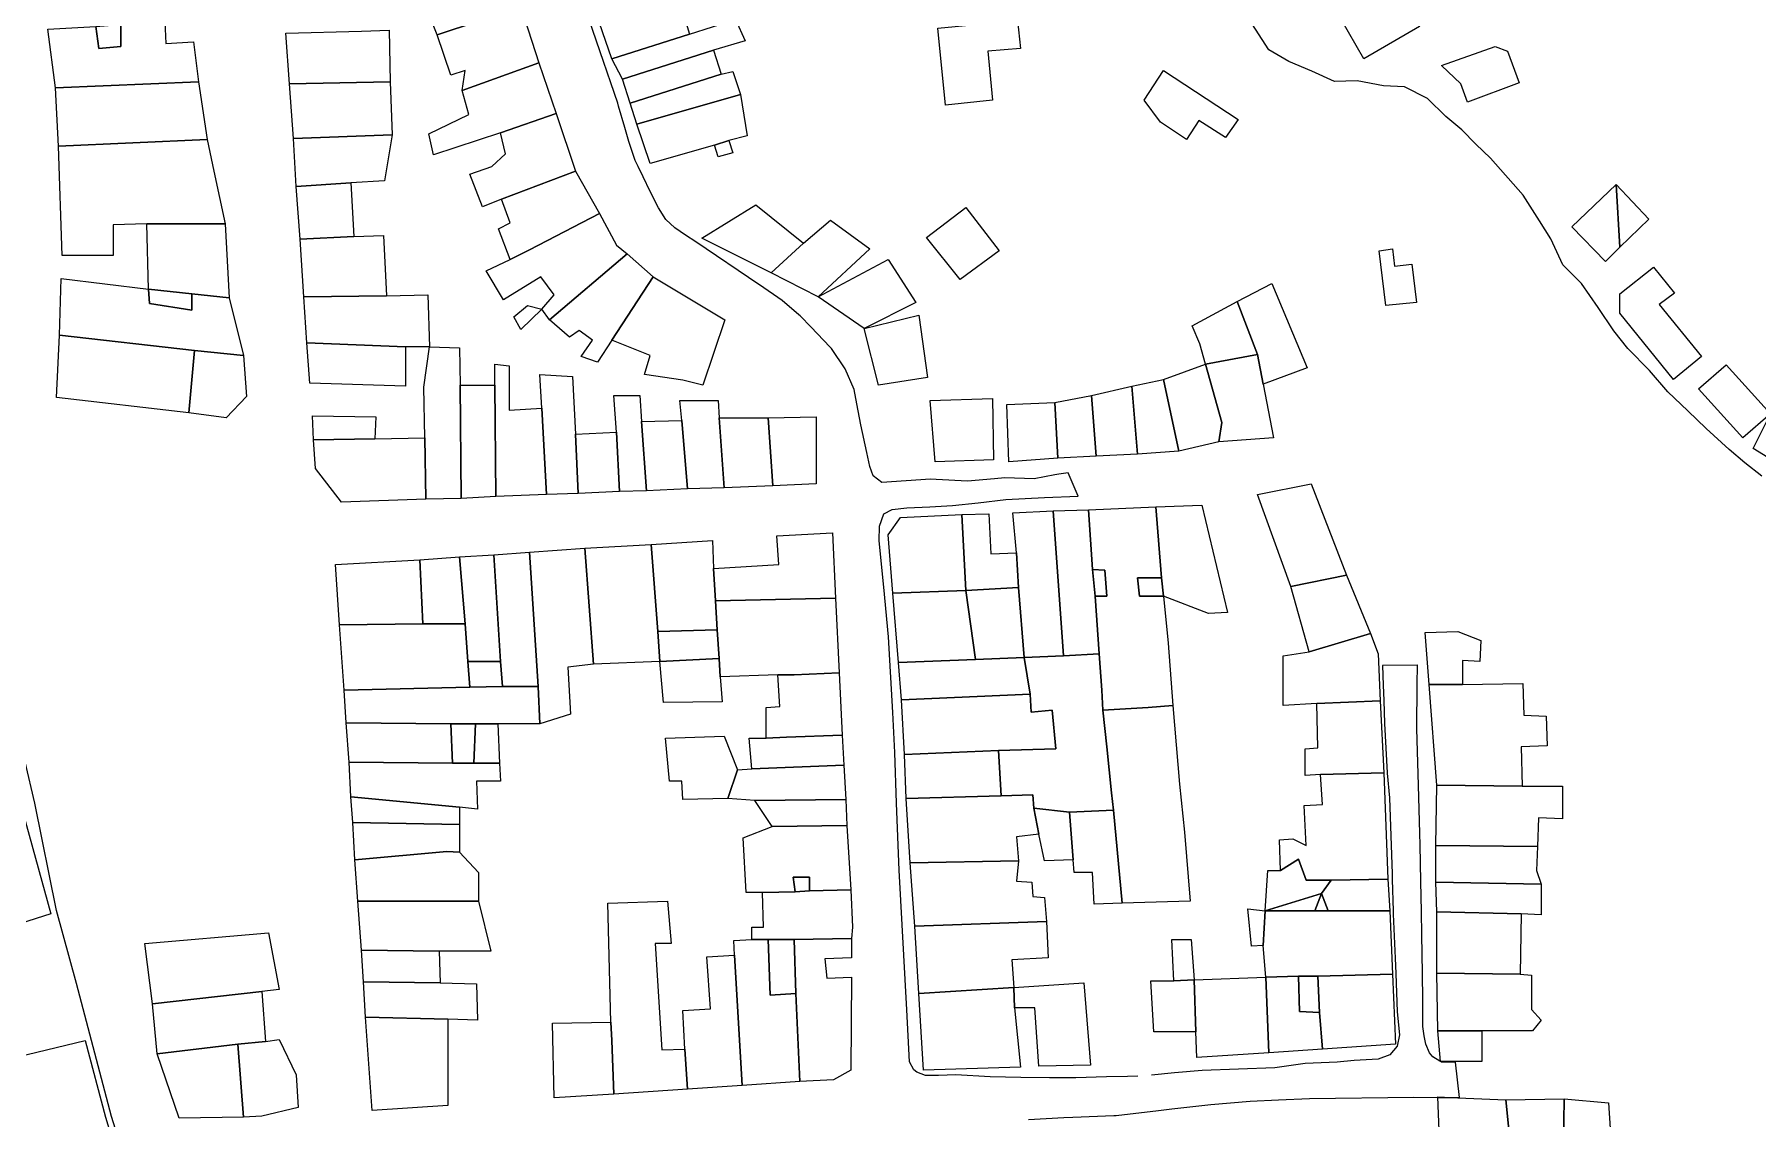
# Model space of a CAD drawing. Header units: inches. Extents: x 1138763 to 1140867, y 1050756 to 1053008.
# Drawn here: x 1139486.6 to 1139711.1, y 1051487.8 to 1051629.1 of the extents above; entities that cross this region are included whole.
import ezdxf

# ---------------------------------------------------------------- set-up
doc = ezdxf.new("R2010")
doc.units = ezdxf.units.IN
doc.header["$MEASUREMENT"] = 0
for name, color, linetype, lineweight in [('LimEdif_AM', 44, 'Continuous', 5), ('ViaPrin_AM', 1, 'Continuous', 15), ('ViaSec_AM', 1, 'Continuous', 18)]:
    doc.layers.add(name, color=color, linetype=linetype, lineweight=lineweight)

msp = doc.modelspace()

# ---------------------------------------------------------------- linework, layer by layer
at = {"layer": 'LimEdif_AM'}
for points in [[(1139547.69, 1051639.25), (1139549.94, 1051632.62), (1139539.06, 1051629), (1139536.44, 1051635.62), (1139539.19, 1051636.5), (1139547.69, 1051639.25)], [(1139569.19, 1051637.75), (1139570.31, 1051634.5), (1139571.94, 1051629.12), (1139561.81, 1051625.87), (1139558.56, 1051635.37), (1139569.19, 1051637.75)], [(1139659.81, 1051625.87), (1139656.81, 1051631.12), (1139664.06, 1051635.37), (1139667.06, 1051630.12), (1139659.81, 1051625.87)], [(1139500.81, 1051630.5), (1139503.56, 1051630.75), (1139503.69, 1051627.87), (1139507.31, 1051628.12), (1139507.94, 1051622.87), (1139489.31, 1051622.12), (1139488.31, 1051629.75), (1139494.56, 1051630.12), (1139494.94, 1051627.25), (1139497.81, 1051627.5), (1139497.81, 1051630.37), (1139500.81, 1051630.5)], [(1139549.94, 1051632.62), (1139552.31, 1051625.37), (1139542.31, 1051621.75), (1139542.69, 1051624.37), (1139540.81, 1051623.75), (1139539.06, 1051629), (1139549.94, 1051632.62)], [(1139577.94, 1051631), (1139579.19, 1051628.25), (1139575.06, 1051627), (1139563.19, 1051623.25), (1139561.81, 1051625.87), (1139571.94, 1051629.12), (1139577.94, 1051631)], [(1139605.31, 1051619.87), (1139604.31, 1051629.87), (1139614.69, 1051630.87), (1139615.06, 1051627.25), (1139610.81, 1051626.87), (1139611.44, 1051620.5), (1139605.31, 1051619.87)], [(1139497.81, 1051630.37), (1139497.81, 1051627.5), (1139494.94, 1051627.25), (1139494.56, 1051630.12), (1139497.81, 1051630.37)], [(1139529.19, 1051629.5), (1139532.81, 1051629.62), (1139532.94, 1051622.87), (1139519.81, 1051622.62), (1139519.31, 1051629.25), (1139529.19, 1051629.5)], [(1139575.06, 1051627), (1139576.06, 1051623.87), (1139564.19, 1051620.12), (1139563.19, 1051623.25), (1139575.06, 1051627)], [(1139673.31, 1051620.25), (1139672.44, 1051622.62), (1139669.94, 1051625), (1139676.94, 1051627.5), (1139678.56, 1051626.87), (1139680.06, 1051622.75), (1139673.31, 1051620.25)], [(1139552.31, 1051625.37), (1139554.56, 1051618.75), (1139547.31, 1051616.25), (1139538.56, 1051613.37), (1139537.94, 1051616.12), (1139543.19, 1051618.62), (1139542.31, 1051621.75), (1139552.31, 1051625.37)], [(1139576.06, 1051623.87), (1139577.56, 1051624.25), (1139578.56, 1051621.25), (1139565.06, 1051617.37), (1139564.19, 1051620.12), (1139576.06, 1051623.87)], [(1139636.69, 1051615.37), (1139633.31, 1051617.62), (1139631.19, 1051620.5), (1139633.69, 1051624.37), (1139643.44, 1051618), (1139641.81, 1051615.62), (1139638.31, 1051617.87), (1139636.69, 1051615.37)], [(1139507.94, 1051622.87), (1139509.06, 1051615.37), (1139489.69, 1051614.5), (1139489.31, 1051622.12), (1139507.94, 1051622.87)], [(1139532.94, 1051622.87), (1139533.19, 1051616), (1139520.31, 1051615.5), (1139519.81, 1051622.62), (1139532.94, 1051622.87)], [(1139578.56, 1051621.25), (1139579.44, 1051615.87), (1139577.06, 1051615.25), (1139575.19, 1051614.62), (1139566.81, 1051612.25), (1139565.06, 1051617.37), (1139578.56, 1051621.25)], [(1139554.56, 1051618.75), (1139557.06, 1051611.25), (1139547.44, 1051607.62), (1139544.94, 1051606.62), (1139543.31, 1051610.87), (1139546.19, 1051611.87), (1139547.94, 1051613.5), (1139547.31, 1051616.25), (1139554.56, 1051618.75)], [(1139509.06, 1051615.37), (1139509.94, 1051611.25), (1139511.44, 1051604.37), (1139501.19, 1051604.37), (1139496.81, 1051604.25), (1139496.81, 1051600.25), (1139490.19, 1051600.25), (1139489.69, 1051614.5), (1139509.06, 1051615.37)], [(1139533.19, 1051616), (1139532.19, 1051610), (1139527.81, 1051609.75), (1139520.69, 1051609.25), (1139520.31, 1051615.5), (1139533.19, 1051616)], [(1139577.06, 1051615.25), (1139577.56, 1051613.62), (1139575.69, 1051613.12), (1139575.19, 1051614.62), (1139577.06, 1051615.25)], [(1139557.06, 1051611.25), (1139560.19, 1051605.75), (1139551.06, 1051601), (1139548.56, 1051599.75), (1139547.06, 1051603.75), (1139548.56, 1051604.5), (1139547.44, 1051607.62), (1139557.06, 1051611.25)], [(1139527.81, 1051609.75), (1139528.19, 1051602.75), (1139521.19, 1051602.37), (1139520.69, 1051609.25), (1139527.81, 1051609.75)], [(1139692.69, 1051609.5), (1139693.19, 1051601.37), (1139691.31, 1051599.5), (1139686.94, 1051604), (1139692.69, 1051609.5)], [(1139692.69, 1051609.5), (1139696.94, 1051605), (1139693.19, 1051601.37), (1139692.69, 1051609.5)], [(1139586.81, 1051601.87), (1139582.56, 1051598), (1139573.56, 1051602.5), (1139580.56, 1051606.87), (1139586.81, 1051601.87)], [(1139607.19, 1051597.12), (1139602.81, 1051602.62), (1139607.94, 1051606.5), (1139612.31, 1051600.87), (1139607.19, 1051597.12)], [(1139511.44, 1051604.37), (1139511.94, 1051594.75), (1139507.06, 1051595.25), (1139501.44, 1051595.87), (1139501.19, 1051604.37), (1139511.44, 1051604.37)], [(1139560.19, 1051605.75), (1139562.44, 1051601.62), (1139563.81, 1051600.5), (1139553.69, 1051591.87), (1139552.69, 1051593.25), (1139554.31, 1051595.12), (1139552.56, 1051597.5), (1139547.69, 1051594.5), (1139545.44, 1051598.25), (1139548.56, 1051599.75), (1139551.06, 1051601), (1139560.19, 1051605.75)], [(1139586.81, 1051601.87), (1139590.31, 1051604.87), (1139595.44, 1051601.12), (1139588.69, 1051594.87), (1139582.56, 1051598), (1139586.81, 1051601.87)], [(1139528.19, 1051602.75), (1139532.06, 1051602.87), (1139532.44, 1051595), (1139521.69, 1051594.87), (1139521.19, 1051602.37), (1139528.19, 1051602.75)], [(1139563.81, 1051600.5), (1139567.19, 1051597.5), (1139561.81, 1051589.25), (1139559.94, 1051586.37), (1139557.81, 1051587.12), (1139559.31, 1051589.25), (1139557.56, 1051590.5), (1139556.31, 1051589.62), (1139553.69, 1051591.87), (1139563.81, 1051600.5)], [(1139588.69, 1051594.87), (1139597.81, 1051599.75), (1139601.44, 1051594.12), (1139594.69, 1051590.75), (1139588.69, 1051594.87)], [(1139662.69, 1051593.75), (1139661.81, 1051600.87), (1139663.56, 1051601.12), (1139663.81, 1051598.87), (1139666.06, 1051599.12), (1139666.69, 1051594.12), (1139662.69, 1051593.75)], [(1139511.94, 1051594.75), (1139513.81, 1051587.25), (1139507.44, 1051587.87), (1139489.81, 1051589.87), (1139490.06, 1051597.25), (1139501.44, 1051595.87), (1139501.56, 1051594), (1139507.06, 1051593.12), (1139507.06, 1051595.25), (1139511.94, 1051594.75)], [(1139567.19, 1051597.5), (1139576.56, 1051591.87), (1139573.69, 1051583.37), (1139571.06, 1051584), (1139566.06, 1051584.75), (1139566.81, 1051587.25), (1139561.81, 1051589.25), (1139567.19, 1051597.5)], [(1139700.19, 1051584.12), (1139693.19, 1051592.75), (1139693.19, 1051595.25), (1139697.56, 1051598.75), (1139700.31, 1051595.37), (1139698.31, 1051593.87), (1139703.81, 1051587.12), (1139700.19, 1051584.12)], [(1139507.06, 1051595.25), (1139507.06, 1051593.12), (1139501.56, 1051594), (1139501.44, 1051595.87), (1139507.06, 1051595.25)], [(1139532.44, 1051595), (1139537.81, 1051595.12), (1139538.06, 1051588.37), (1139534.94, 1051588.37), (1139522.06, 1051588.87), (1139521.69, 1051594.87), (1139532.44, 1051595)], [(1139645.94, 1051587.37), (1139643.31, 1051594.25), (1139647.81, 1051596.62), (1139652.44, 1051585.62), (1139646.69, 1051583.5), (1139645.94, 1051587.37)], [(1139552.69, 1051593.25), (1139549.94, 1051590.62), (1139549.06, 1051592.25), (1139550.81, 1051593.75), (1139552.69, 1051593.25)], [(1139594.69, 1051590.75), (1139601.81, 1051592.5), (1139602.94, 1051584.37), (1139596.56, 1051583.37), (1139594.69, 1051590.75)], [(1139645.94, 1051587.37), (1139639.19, 1051586.12), (1139638.44, 1051588.75), (1139637.44, 1051591.12), (1139643.31, 1051594.25), (1139645.94, 1051587.37)], [(1139507.44, 1051587.87), (1139506.69, 1051579.75), (1139489.44, 1051581.75), (1139489.81, 1051589.87), (1139507.44, 1051587.87)], [(1139534.94, 1051588.37), (1139534.94, 1051583.25), (1139522.44, 1051583.62), (1139522.06, 1051588.87), (1139534.94, 1051588.37)], [(1139538.06, 1051588.37), (1139541.94, 1051588.25), (1139542.06, 1051583.37), (1139542.19, 1051568.62), (1139537.56, 1051568.5), (1139537.44, 1051576.5), (1139537.31, 1051583.12), (1139538.06, 1051588.37)], [(1139513.81, 1051587.25), (1139514.19, 1051581.87), (1139511.56, 1051579.12), (1139506.69, 1051579.75), (1139507.44, 1051587.87), (1139513.81, 1051587.25)], [(1139546.56, 1051583.37), (1139546.56, 1051586.12), (1139548.44, 1051585.87), (1139548.44, 1051580.12), (1139552.69, 1051580.37), (1139553.31, 1051569.12), (1139546.69, 1051568.87), (1139546.56, 1051583.37)], [(1139633.69, 1051584.12), (1139639.19, 1051586.12), (1139641.31, 1051578.5), (1139640.94, 1051576), (1139635.69, 1051574.75), (1139633.69, 1051584.12)], [(1139645.94, 1051587.37), (1139646.69, 1051583.5), (1139648.06, 1051576.5), (1139640.94, 1051576), (1139641.31, 1051578.5), (1139639.19, 1051586.12), (1139645.94, 1051587.37)], [(1139712.81, 1051579.62), (1139709.19, 1051576.5), (1139703.44, 1051582.87), (1139707.06, 1051586), (1139712.81, 1051579.62)], [(1139552.69, 1051580.37), (1139552.44, 1051584.75), (1139556.69, 1051584.5), (1139557.06, 1051577), (1139557.44, 1051569.25), (1139553.31, 1051569.12), (1139552.69, 1051580.37)], [(1139629.56, 1051583.25), (1139633.69, 1051584.12), (1139635.69, 1051574.75), (1139630.31, 1051574.37), (1139629.56, 1051583.25)], [(1139542.06, 1051583.37), (1139546.56, 1051583.37), (1139546.69, 1051568.87), (1139542.19, 1051568.62), (1139542.06, 1051583.37)], [(1139562.44, 1051577.25), (1139562.06, 1051582), (1139565.44, 1051582), (1139565.69, 1051578.62), (1139566.31, 1051569.62), (1139562.81, 1051569.5), (1139562.44, 1051577.25)], [(1139570.94, 1051578.75), (1139570.69, 1051581.37), (1139575.69, 1051581.37), (1139575.81, 1051579.12), (1139576.44, 1051570), (1139571.69, 1051569.87), (1139570.94, 1051578.75)], [(1139603.94, 1051573.37), (1139603.31, 1051581.37), (1139611.44, 1051581.62), (1139611.56, 1051573.62), (1139603.94, 1051573.37)], [(1139619.56, 1051581.12), (1139624.31, 1051582), (1139624.94, 1051574.12), (1139619.94, 1051573.87), (1139619.56, 1051581.12)], [(1139624.31, 1051582), (1139629.56, 1051583.25), (1139630.31, 1051574.37), (1139624.94, 1051574.12), (1139624.31, 1051582)], [(1139530.94, 1051576.37), (1139522.94, 1051576.25), (1139522.81, 1051579.37), (1139531.06, 1051579.25), (1139530.94, 1051576.37)], [(1139575.81, 1051579.12), (1139582.19, 1051579.12), (1139582.81, 1051570.25), (1139576.44, 1051570), (1139575.81, 1051579.12)], [(1139582.19, 1051579.12), (1139588.44, 1051579.25), (1139588.44, 1051570.5), (1139582.81, 1051570.25), (1139582.19, 1051579.12)], [(1139619.94, 1051573.87), (1139613.56, 1051573.37), (1139613.31, 1051580.87), (1139619.56, 1051581.12), (1139619.94, 1051573.87)], [(1139712.81, 1051579.62), (1139716.19, 1051577), (1139717.31, 1051578.87), (1139719.94, 1051577.37), (1139716.44, 1051571.5), (1139710.56, 1051575.12), (1139712.81, 1051579.62)], [(1139557.06, 1051577), (1139562.44, 1051577.25), (1139562.81, 1051569.5), (1139557.44, 1051569.25), (1139557.06, 1051577)], [(1139565.69, 1051578.62), (1139570.94, 1051578.75), (1139571.69, 1051569.87), (1139566.31, 1051569.62), (1139565.69, 1051578.62)], [(1139530.94, 1051576.37), (1139537.44, 1051576.5), (1139537.56, 1051568.5), (1139526.56, 1051568.12), (1139523.19, 1051572.5), (1139522.94, 1051576.25), (1139530.94, 1051576.37)], [(1139657.56, 1051558.62), (1139650.31, 1051557.12), (1139645.94, 1051569.12), (1139652.94, 1051570.5), (1139657.56, 1051558.62)], [(1139607.94, 1051556.62), (1139598.44, 1051556.25), (1139597.81, 1051563.87), (1139599.44, 1051566.12), (1139607.44, 1051566.5), (1139607.94, 1051556.62)], [(1139607.44, 1051566.5), (1139610.94, 1051566.62), (1139611.19, 1051561.37), (1139614.56, 1051561.5), (1139614.81, 1051557), (1139607.94, 1051556.62), (1139607.44, 1051566.5)], [(1139614.56, 1051561.5), (1139614.06, 1051566.75), (1139619.31, 1051567), (1139620.69, 1051548.12), (1139615.56, 1051547.87), (1139614.81, 1051557), (1139614.56, 1051561.5)], [(1139619.31, 1051567), (1139623.94, 1051567.12), (1139624.44, 1051559.37), (1139624.81, 1051555.87), (1139625.31, 1051548.37), (1139620.69, 1051548.12), (1139619.31, 1051567)], [(1139623.94, 1051567.12), (1139632.69, 1051567.5), (1139633.44, 1051558.25), (1139630.31, 1051558.25), (1139630.56, 1051555.87), (1139633.69, 1051555.87), (1139634.31, 1051549.75), (1139634.94, 1051541.62), (1139631.69, 1051541.37), (1139625.81, 1051541), (1139625.69, 1051543.62), (1139625.31, 1051548.37), (1139624.81, 1051555.87), (1139626.31, 1051555.87), (1139626.06, 1051559.25), (1139624.44, 1051559.37), (1139623.94, 1051567.12)], [(1139633.44, 1051558.25), (1139632.69, 1051567.5), (1139638.69, 1051567.75), (1139642.06, 1051553.75), (1139639.56, 1051553.62), (1139633.69, 1051555.87), (1139633.44, 1051558.25)], [(1139575.06, 1051559.5), (1139583.56, 1051560), (1139583.31, 1051563.75), (1139590.56, 1051564.12), (1139590.94, 1051555.62), (1139575.31, 1051555.25), (1139575.06, 1051559.5)], [(1139541.94, 1051561), (1139546.44, 1051561.25), (1139547.31, 1051547.37), (1139543.06, 1051547.37), (1139542.69, 1051552.25), (1139541.94, 1051561)], [(1139546.44, 1051561.25), (1139551.06, 1051561.62), (1139552.19, 1051544.12), (1139547.56, 1051544.12), (1139547.31, 1051547.37), (1139546.44, 1051561.25)], [(1139551.06, 1051561.62), (1139558.31, 1051562.12), (1139559.44, 1051547), (1139556.06, 1051546.62), (1139556.44, 1051540.5), (1139552.44, 1051539.25), (1139552.19, 1051544.12), (1139551.06, 1051561.62)], [(1139558.31, 1051562.12), (1139566.94, 1051562.62), (1139567.81, 1051551.25), (1139568.06, 1051547.37), (1139559.44, 1051547), (1139558.31, 1051562.12)], [(1139566.94, 1051562.62), (1139574.94, 1051563.12), (1139575.06, 1051559.5), (1139575.31, 1051555.25), (1139575.56, 1051551.5), (1139567.81, 1051551.25), (1139566.94, 1051562.62)], [(1139537.19, 1051552.25), (1139526.31, 1051552.12), (1139525.81, 1051560), (1139536.81, 1051560.62), (1139537.19, 1051552.25)], [(1139536.81, 1051560.62), (1139541.94, 1051561), (1139542.69, 1051552.25), (1139537.19, 1051552.25), (1139536.81, 1051560.62)], [(1139624.44, 1051559.37), (1139626.06, 1051559.25), (1139626.31, 1051555.87), (1139624.81, 1051555.87), (1139624.44, 1051559.37)], [(1139607.94, 1051556.62), (1139609.19, 1051547.62), (1139599.19, 1051547.25), (1139598.44, 1051556.25), (1139607.94, 1051556.62)], [(1139614.81, 1051557), (1139615.56, 1051547.87), (1139609.19, 1051547.62), (1139607.94, 1051556.62), (1139614.81, 1051557)], [(1139633.69, 1051555.87), (1139630.56, 1051555.87), (1139630.31, 1051558.25), (1139633.44, 1051558.25), (1139633.69, 1051555.87)], [(1139657.56, 1051558.62), (1139660.69, 1051551), (1139652.69, 1051548.62), (1139650.31, 1051557.12), (1139657.56, 1051558.62)], [(1139590.94, 1051555.62), (1139591.44, 1051545.87), (1139585.56, 1051545.62), (1139583.44, 1051545.62), (1139575.94, 1051545.37), (1139575.81, 1051547.75), (1139575.56, 1051551.5), (1139575.31, 1051555.25), (1139590.94, 1051555.62)], [(1139542.69, 1051552.25), (1139543.06, 1051547.37), (1139543.31, 1051544), (1139526.94, 1051543.62), (1139526.31, 1051552.12), (1139537.19, 1051552.25), (1139542.69, 1051552.25)], [(1139575.56, 1051551.5), (1139575.81, 1051547.75), (1139568.06, 1051547.37), (1139567.81, 1051551.25), (1139575.56, 1051551.5)], [(1139660.69, 1051551), (1139661.69, 1051548.37), (1139661.94, 1051542.25), (1139653.69, 1051541.87), (1139649.31, 1051541.62), (1139649.31, 1051548.12), (1139652.69, 1051548.62), (1139660.69, 1051551)], [(1139668.31, 1051544.37), (1139667.81, 1051551.12), (1139672.06, 1051551.25), (1139675.06, 1051550.12), (1139674.94, 1051547.37), (1139672.69, 1051547.5), (1139672.69, 1051544.37), (1139668.31, 1051544.37)], [(1139575.81, 1051547.75), (1139575.94, 1051545.37), (1139576.19, 1051542.12), (1139568.56, 1051542), (1139568.06, 1051547.37), (1139575.81, 1051547.75)], [(1139615.56, 1051547.87), (1139616.31, 1051543.12), (1139599.56, 1051542.37), (1139599.19, 1051547.25), (1139609.19, 1051547.62), (1139615.56, 1051547.87)], [(1139625.31, 1051548.37), (1139625.69, 1051543.62), (1139625.81, 1051541), (1139626.31, 1051536.25), (1139626.94, 1051530.25), (1139627.19, 1051528), (1139621.44, 1051527.75), (1139616.81, 1051528.25), (1139616.69, 1051530), (1139612.56, 1051529.87), (1139612.19, 1051535.75), (1139619.69, 1051536), (1139619.19, 1051541), (1139616.44, 1051540.75), (1139616.31, 1051543.12), (1139615.56, 1051547.87), (1139620.69, 1051548.12), (1139625.31, 1051548.37)], [(1139547.31, 1051547.37), (1139547.56, 1051544.12), (1139543.31, 1051544), (1139543.06, 1051547.37), (1139547.31, 1051547.37)], [(1139591.44, 1051545.87), (1139591.81, 1051537.75), (1139584.56, 1051537.5), (1139581.94, 1051537.37), (1139581.94, 1051541.37), (1139583.69, 1051541.5), (1139583.44, 1051545.62), (1139585.56, 1051545.62), (1139591.44, 1051545.87)], [(1139552.19, 1051544.12), (1139552.44, 1051539.25), (1139546.94, 1051539.25), (1139544.06, 1051539.25), (1139540.81, 1051539.25), (1139527.19, 1051539.37), (1139526.94, 1051543.62), (1139543.31, 1051544), (1139547.56, 1051544.12), (1139552.19, 1051544.12)], [(1139616.31, 1051543.12), (1139616.44, 1051540.75), (1139619.19, 1051541), (1139619.69, 1051536), (1139612.19, 1051535.75), (1139599.94, 1051535.25), (1139599.56, 1051542.37), (1139616.31, 1051543.12)], [(1139672.69, 1051544.37), (1139680.56, 1051544.5), (1139680.69, 1051540.37), (1139683.56, 1051540.25), (1139683.69, 1051536.37), (1139680.31, 1051536.25), (1139680.44, 1051531.12), (1139669.31, 1051531.25), (1139668.31, 1051544.37), (1139672.69, 1051544.37)], [(1139634.94, 1051541.62), (1139635.81, 1051531.37), (1139636.44, 1051525.12), (1139637.19, 1051516.12), (1139628.31, 1051515.87), (1139627.19, 1051528), (1139626.94, 1051530.25), (1139626.31, 1051536.25), (1139625.81, 1051541), (1139631.69, 1051541.37), (1139634.94, 1051541.62)], [(1139661.94, 1051542.25), (1139662.44, 1051532.87), (1139654.19, 1051532.62), (1139652.19, 1051532.5), (1139652.19, 1051536), (1139653.81, 1051536.12), (1139653.69, 1051541.87), (1139661.94, 1051542.25)], [(1139540.81, 1051539.25), (1139541.06, 1051534.12), (1139527.56, 1051534.25), (1139527.19, 1051539.37), (1139540.81, 1051539.25)], [(1139544.06, 1051539.25), (1139543.81, 1051534.12), (1139541.06, 1051534.12), (1139540.81, 1051539.25), (1139544.06, 1051539.25)], [(1139546.94, 1051539.25), (1139547.19, 1051534.12), (1139543.81, 1051534.12), (1139544.06, 1051539.25), (1139546.94, 1051539.25)], [(1139578.19, 1051533.25), (1139576.94, 1051529.5), (1139571.06, 1051529.37), (1139570.94, 1051531.75), (1139569.31, 1051531.75), (1139568.81, 1051537.37), (1139576.44, 1051537.62), (1139578.19, 1051533.25)], [(1139591.81, 1051537.75), (1139592.06, 1051533.87), (1139580.06, 1051533.37), (1139579.69, 1051537.37), (1139581.94, 1051537.37), (1139584.56, 1051537.5), (1139591.81, 1051537.75)], [(1139541.06, 1051534.12), (1139543.81, 1051534.12), (1139547.19, 1051534.12), (1139547.31, 1051531.75), (1139544.19, 1051531.75), (1139544.31, 1051528.12), (1139541.94, 1051528.37), (1139527.81, 1051529.75), (1139527.56, 1051534.25), (1139541.06, 1051534.12)], [(1139612.19, 1051535.75), (1139612.56, 1051529.87), (1139600.19, 1051529.5), (1139599.94, 1051535.25), (1139612.19, 1051535.75)], [(1139592.06, 1051533.87), (1139592.31, 1051529.37), (1139580.44, 1051529.25), (1139576.94, 1051529.5), (1139578.19, 1051533.25), (1139580.06, 1051533.37), (1139592.06, 1051533.87)], [(1139662.44, 1051532.87), (1139662.94, 1051519), (1139655.56, 1051518.87), (1139652.31, 1051518.87), (1139651.31, 1051521.62), (1139648.94, 1051520.12), (1139648.81, 1051524.12), (1139650.56, 1051524.25), (1139652.31, 1051523.37), (1139652.06, 1051528.62), (1139654.44, 1051528.75), (1139654.19, 1051532.62), (1139662.44, 1051532.87)], [(1139541.94, 1051528.37), (1139541.94, 1051526.12), (1139528.06, 1051526.37), (1139527.81, 1051529.75), (1139541.94, 1051528.37)], [(1139612.56, 1051529.87), (1139616.69, 1051530), (1139616.81, 1051528.25), (1139617.44, 1051524.87), (1139614.56, 1051524.5), (1139614.81, 1051521.37), (1139600.69, 1051521.12), (1139600.19, 1051529.5), (1139612.56, 1051529.87)], [(1139680.44, 1051531.12), (1139685.69, 1051531.12), (1139685.69, 1051526.87), (1139682.56, 1051527), (1139682.44, 1051523.25), (1139669.19, 1051523.37), (1139669.31, 1051531.25), (1139680.44, 1051531.12)], [(1139484.69, 1051529), (1139488.69, 1051514.5), (1139473.81, 1051509.75), (1139470.19, 1051525.75), (1139473.06, 1051526.37), (1139484.69, 1051529)], [(1139592.31, 1051529.37), (1139592.44, 1051526), (1139582.69, 1051525.87), (1139580.44, 1051529.25), (1139592.31, 1051529.37)], [(1139621.44, 1051527.75), (1139621.94, 1051521.5), (1139618.19, 1051521.37), (1139617.44, 1051524.87), (1139616.81, 1051528.25), (1139621.44, 1051527.75)], [(1139627.19, 1051528), (1139628.31, 1051515.87), (1139624.69, 1051515.75), (1139624.44, 1051519.87), (1139622.06, 1051519.87), (1139621.94, 1051521.5), (1139621.44, 1051527.75), (1139627.19, 1051528)], [(1139541.94, 1051526.12), (1139541.94, 1051522.5), (1139540.31, 1051522.62), (1139528.31, 1051521.5), (1139528.06, 1051526.37), (1139541.94, 1051526.12)], [(1139592.44, 1051526), (1139592.94, 1051517.62), (1139587.56, 1051517.5), (1139587.56, 1051519.25), (1139585.44, 1051519.25), (1139585.69, 1051517.37), (1139581.44, 1051517.25), (1139579.31, 1051517.25), (1139578.94, 1051524.37), (1139582.69, 1051525.87), (1139592.44, 1051526)], [(1139682.44, 1051523.25), (1139682.31, 1051520.12), (1139682.94, 1051518.37), (1139669.19, 1051518.62), (1139669.19, 1051523.37), (1139682.44, 1051523.25)], [(1139541.94, 1051522.5), (1139544.44, 1051519.87), (1139544.44, 1051516.12), (1139528.69, 1051516.12), (1139528.31, 1051521.5), (1139540.31, 1051522.62), (1139541.94, 1051522.5)], [(1139614.81, 1051521.37), (1139614.56, 1051518.75), (1139616.56, 1051518.62), (1139616.69, 1051516.75), (1139618.19, 1051516.62), (1139618.44, 1051513.5), (1139601.31, 1051512.87), (1139600.69, 1051521.12), (1139614.81, 1051521.37)], [(1139655.56, 1051518.87), (1139654.31, 1051517.12), (1139646.94, 1051514.87), (1139647.31, 1051520.12), (1139648.94, 1051520.12), (1139651.31, 1051521.62), (1139652.31, 1051518.87), (1139655.56, 1051518.87)], [(1139587.56, 1051517.5), (1139585.69, 1051517.37), (1139585.44, 1051519.25), (1139587.56, 1051519.25), (1139587.56, 1051517.5)], [(1139662.94, 1051519), (1139663.19, 1051514.87), (1139655.19, 1051514.87), (1139654.31, 1051517.12), (1139655.56, 1051518.87), (1139662.94, 1051519)], [(1139682.94, 1051518.37), (1139682.94, 1051514.37), (1139680.31, 1051514.5), (1139669.31, 1051514.75), (1139669.19, 1051518.62), (1139682.94, 1051518.37)], [(1139592.94, 1051517.62), (1139593.19, 1051512.75), (1139593.06, 1051511.25), (1139585.56, 1051511.12), (1139582.19, 1051511.12), (1139580.06, 1051511.12), (1139580.06, 1051512.75), (1139581.56, 1051512.75), (1139581.44, 1051517.25), (1139585.69, 1051517.37), (1139587.56, 1051517.5), (1139592.94, 1051517.62)], [(1139654.31, 1051517.12), (1139653.44, 1051514.87), (1139646.94, 1051514.87), (1139654.31, 1051517.12)], [(1139654.31, 1051517.12), (1139655.19, 1051514.87), (1139653.44, 1051514.87), (1139654.31, 1051517.12)], [(1139544.44, 1051516.12), (1139546.06, 1051509.62), (1139539.31, 1051509.62), (1139529.19, 1051509.75), (1139528.69, 1051516.12), (1139544.44, 1051516.12)], [(1139561.69, 1051500.37), (1139561.31, 1051515.87), (1139569.06, 1051516.12), (1139569.56, 1051510.62), (1139567.44, 1051510.62), (1139568.31, 1051496.75), (1139571.31, 1051496.87), (1139571.69, 1051491.62), (1139562.06, 1051491), (1139561.81, 1051498), (1139561.69, 1051500.37)], [(1139646.94, 1051514.87), (1139646.69, 1051510.37), (1139645.19, 1051510.25), (1139644.69, 1051515.12), (1139646.94, 1051514.87)], [(1139653.44, 1051514.87), (1139655.19, 1051514.87), (1139663.19, 1051514.87), (1139663.56, 1051506.62), (1139653.81, 1051506.37), (1139651.31, 1051506.37), (1139647.06, 1051506.25), (1139646.69, 1051510.37), (1139646.94, 1051514.87), (1139653.44, 1051514.87)], [(1139680.31, 1051514.5), (1139680.19, 1051506.62), (1139669.31, 1051506.75), (1139669.31, 1051514.75), (1139680.31, 1051514.5)], [(1139516.19, 1051504.37), (1139501.94, 1051502.75), (1139500.94, 1051510.62), (1139517.06, 1051512), (1139518.44, 1051504.62), (1139516.19, 1051504.37)], [(1139618.44, 1051513.5), (1139618.69, 1051508.75), (1139613.94, 1051508.5), (1139614.19, 1051504.87), (1139601.81, 1051504.12), (1139601.31, 1051512.87), (1139618.44, 1051513.5)], [(1139539.31, 1051509.62), (1139539.44, 1051505.5), (1139529.44, 1051505.62), (1139529.19, 1051509.75), (1139539.31, 1051509.62)], [(1139582.19, 1051511.12), (1139582.44, 1051503.87), (1139585.81, 1051504.12), (1139586.31, 1051492.62), (1139578.81, 1051492.12), (1139577.81, 1051509.12), (1139577.69, 1051511), (1139580.06, 1051511.12), (1139582.19, 1051511.12)], [(1139585.56, 1051511.12), (1139585.81, 1051504.12), (1139582.44, 1051503.87), (1139582.19, 1051511.12), (1139585.56, 1051511.12)], [(1139593.06, 1051511.25), (1139593.06, 1051508.75), (1139589.56, 1051508.62), (1139589.81, 1051506.12), (1139593.06, 1051506.25), (1139592.94, 1051494.12), (1139590.69, 1051492.87), (1139586.31, 1051492.62), (1139585.81, 1051504.12), (1139585.56, 1051511.12), (1139593.06, 1051511.25)], [(1139637.69, 1051505.87), (1139635.06, 1051505.75), (1139634.81, 1051511.12), (1139637.31, 1051511.12), (1139637.69, 1051505.87)], [(1139571.31, 1051496.87), (1139571.06, 1051501.87), (1139574.69, 1051502.12), (1139574.19, 1051508.87), (1139577.81, 1051509.12), (1139578.81, 1051492.12), (1139571.69, 1051491.62), (1139571.31, 1051496.87)], [(1139539.44, 1051505.5), (1139544.19, 1051505.37), (1139544.31, 1051500.62), (1139540.44, 1051500.75), (1139529.69, 1051501), (1139529.44, 1051505.62), (1139539.44, 1051505.5)], [(1139614.31, 1051502.25), (1139614.19, 1051504.87), (1139623.31, 1051505.5), (1139624.19, 1051494.75), (1139617.44, 1051494.62), (1139616.94, 1051502.25), (1139614.31, 1051502.25)], [(1139637.69, 1051505.87), (1139637.94, 1051499.12), (1139632.44, 1051499.12), (1139632.06, 1051505.75), (1139635.06, 1051505.75), (1139637.69, 1051505.87)], [(1139637.69, 1051505.87), (1139647.06, 1051506.25), (1139647.44, 1051496.37), (1139638.06, 1051495.75), (1139637.94, 1051499.12), (1139637.69, 1051505.87)], [(1139651.31, 1051506.37), (1139651.44, 1051501.75), (1139654.06, 1051501.62), (1139654.44, 1051496.87), (1139647.44, 1051496.37), (1139647.06, 1051506.25), (1139651.31, 1051506.37)], [(1139653.81, 1051506.37), (1139654.06, 1051501.62), (1139651.44, 1051501.75), (1139651.31, 1051506.37), (1139653.81, 1051506.37)], [(1139663.56, 1051506.62), (1139663.94, 1051497.5), (1139654.44, 1051496.87), (1139654.06, 1051501.62), (1139653.81, 1051506.37), (1139663.56, 1051506.62)], [(1139680.19, 1051506.62), (1139681.69, 1051506.5), (1139681.69, 1051502), (1139682.94, 1051500.62), (1139681.81, 1051499.25), (1139675.19, 1051499.25), (1139669.44, 1051499.25), (1139669.31, 1051506.75), (1139680.19, 1051506.62)], [(1139516.19, 1051504.37), (1139516.69, 1051497.87), (1139513.06, 1051497.5), (1139502.56, 1051496.25), (1139501.94, 1051502.75), (1139516.19, 1051504.37)], [(1139614.19, 1051504.87), (1139614.31, 1051502.25), (1139615.06, 1051494.5), (1139602.44, 1051494.12), (1139601.81, 1051504.12), (1139614.19, 1051504.87)], [(1139540.44, 1051500.75), (1139540.44, 1051489.5), (1139530.56, 1051488.87), (1139529.69, 1051501), (1139540.44, 1051500.75)], [(1139562.06, 1051491), (1139554.31, 1051490.5), (1139554.06, 1051500.25), (1139561.69, 1051500.37), (1139561.81, 1051498), (1139562.06, 1051491)], [(1139675.19, 1051499.25), (1139675.19, 1051495.25), (1139669.81, 1051495.25), (1139669.44, 1051499.25), (1139675.19, 1051499.25)], [(1139497.31, 1051483.12), (1139494.69, 1051482.5), (1139491.31, 1051481.75), (1139485.44, 1051480.37), (1139484.19, 1051484.75), (1139474.94, 1051482.62), (1139474.31, 1051484.75), (1139474.06, 1051487.5), (1139483.06, 1051489.12), (1139481.81, 1051495.25), (1139493.19, 1051498), (1139495.81, 1051488), (1139497.31, 1051483.12)], [(1139513.06, 1051497.5), (1139513.81, 1051488), (1139505.44, 1051487.87), (1139502.56, 1051496.25), (1139513.06, 1051497.5)], [(1139516.69, 1051497.87), (1139518.44, 1051498.12), (1139520.69, 1051493.5), (1139520.94, 1051489.25), (1139516.19, 1051488.12), (1139513.81, 1051488), (1139513.06, 1051497.5), (1139516.69, 1051497.87)], [(1139678.31, 1051490.25), (1139679.19, 1051481.62), (1139674.31, 1051481.75), (1139673.94, 1051485), (1139669.69, 1051485.12), (1139669.44, 1051490.62), (1139672.06, 1051490.5), (1139678.31, 1051490.25)], [(1139678.31, 1051490.25), (1139685.94, 1051490.37), (1139685.81, 1051481.5), (1139679.19, 1051481.62), (1139678.31, 1051490.25)], [(1139685.94, 1051490.37), (1139691.69, 1051489.87), (1139692.19, 1051482.5), (1139690.44, 1051482.75), (1139688.94, 1051479.25), (1139688.06, 1051474.75), (1139684.44, 1051476.25), (1139685.81, 1051481.5), (1139685.94, 1051490.37)]]:
    msp.add_lwpolyline(points, dxfattribs=at)
at = {"layer": 'ViaPrin_AM'}
for points in [[(1139630.37, 1051493.35), (1139629.01, 1051493.28), (1139626.3, 1051493.24), (1139622.3, 1051493.1), (1139618.83, 1051493.12), (1139615.11, 1051493.15), (1139611.14, 1051493.25), (1139606.65, 1051493.5), (1139604.4, 1051493.41), (1139602.69, 1051493.44), (1139601.55, 1051493.87), (1139601.18, 1051494.15), (1139600.6, 1051495.19), (1139600.26, 1051501.98), (1139599.25, 1051520.19), (1139598.91, 1051528.92), (1139598.69, 1051535.51), (1139598.45, 1051540.72), (1139597.85, 1051550.57), (1139597.27, 1051557.03), (1139596.65, 1051563.08), (1139596.7, 1051564.99), (1139597.28, 1051566.61), (1139598.33, 1051567.15), (1139600.26, 1051567.38), (1139603.25, 1051567.53), (1139606.2, 1051567.68), (1139609.55, 1051568.05), (1139613.18, 1051568.47), (1139618.19, 1051568.75), (1139622.59, 1051568.9), (1139621.29, 1051571.95), (1139620.07, 1051571.76), (1139619.56, 1051571.68), (1139616.86, 1051571.16), (1139613.02, 1051571.3), (1139611.67, 1051571.18), (1139608.17, 1051570.86), (1139604.09, 1051571.07), (1139603.36, 1051571.11), (1139596.98, 1051570.69), (1139595.87, 1051571.56), (1139595.45, 1051572.77), (1139595.06, 1051574.58), (1139594.27, 1051578.21), (1139593.75, 1051580.95), (1139593.4, 1051582.8), (1139592.22, 1051585.49), (1139590.44, 1051588.13), (1139590.23, 1051588.36), (1139587.77, 1051590.92), (1139586.34, 1051592.4), (1139586.17, 1051592.54), (1139584, 1051594.42), (1139581.06, 1051596.44), (1139580.97, 1051596.5), (1139572.75, 1051602.03), (1139571.42, 1051602.92), (1139570.03, 1051603.87), (1139568.84, 1051604.94), (1139567.89, 1051606.46), (1139566.8, 1051608.59), (1139565.88, 1051610.52), (1139565.23, 1051611.86), (1139564.84, 1051612.64), (1139564.04, 1051615.1), (1139563.5, 1051616.96), (1139562.7, 1051619.73), (1139562.58, 1051620.13), (1139561.68, 1051622.77), (1139560.72, 1051625.54), (1139557.46, 1051635.04)], [(1139616.1, 1051487.7), (1139620.74, 1051487.94), (1139621.9, 1051488), (1139627.23, 1051488.19), (1139627.55, 1051488.21), (1139633.04, 1051488.86), (1139634.8, 1051489.06), (1139639.86, 1051489.65), (1139644.99, 1051490.09), (1139648.7, 1051490.24), (1139652.74, 1051490.41), (1139666.33, 1051490.58), (1139669.45, 1051490.56), (1139672.27, 1051490.55), (1139671.75, 1051495.15), (1139669.93, 1051495.16), (1139669.88, 1051495.2), (1139669.72, 1051495.3), (1139668.79, 1051495.87), (1139668.38, 1051496.39), (1139667.88, 1051497.52), (1139667.66, 1051498.6), (1139667.59, 1051499.19), (1139667.52, 1051499.81), (1139667.51, 1051503.25), (1139667.45, 1051506.74), (1139667.37, 1051511.74), (1139667.32, 1051514.78), (1139667.25, 1051518.7), (1139667.16, 1051523.46), (1139667.13, 1051524.95), (1139666.94, 1051531.25), (1139666.72, 1051538.61), (1139666.77, 1051544.37), (1139666.79, 1051546.9), (1139666.77, 1051546.9), (1139662.23, 1051546.83), (1139662.35, 1051544.28), (1139662.41, 1051542.26), (1139662.51, 1051539.27), (1139662.84, 1051532.85), (1139662.85, 1051532.81), (1139663.18, 1051529.58), (1139663.34, 1051524.65), (1139663.49, 1051519.68), (1139663.52, 1051518.95), (1139663.64, 1051514.88), (1139663.65, 1051514.43), (1139663.9, 1051508.69), (1139663.98, 1051506.7), (1139664.17, 1051501.7), (1139664.46, 1051498.72), (1139664.16, 1051497.26), (1139663.21, 1051496.11), (1139661.68, 1051495.56), (1139658.57, 1051495.39), (1139656.35, 1051495.16), (1139652.19, 1051494.97), (1139648.2, 1051494.42), (1139643.47, 1051494.23), (1139638.74, 1051494.08), (1139635.15, 1051493.78), (1139632.16, 1051493.45)], [(1139500.79, 1051474.86), (1139496.61, 1051488.07), (1139492.05, 1051505.39), (1139489.43, 1051514.93), (1139486.62, 1051528.89), (1139484.1, 1051539.69)]]:
    msp.add_lwpolyline(points, dxfattribs=at)
at = {"layer": 'ViaSec_AM'}
msp.add_lwpolyline([(1139711.7, 1051571.49), (1139709.49, 1051573.26), (1139707.41, 1051574.99), (1139704.43, 1051577.7), (1139702.06, 1051580.01), (1139699.42, 1051582.5), (1139697.03, 1051585.27), (1139694.21, 1051588.14), (1139692.4, 1051590.45), (1139690.34, 1051593.48), (1139688.19, 1051596.6), (1139685.77, 1051599.05), (1139684.2, 1051602.42), (1139682.71, 1051604.78), (1139680.6, 1051608.14), (1139676.33, 1051612.94), (1139674.42, 1051614.78), (1139672.58, 1051616.65), (1139670.52, 1051618.39), (1139668.1, 1051620.7), (1139665.13, 1051622.26), (1139662.37, 1051622.36), (1139658.95, 1051623.03), (1139655.99, 1051622.94), (1139653.04, 1051624.3), (1139650.04, 1051625.55), (1139647.44, 1051627.04), (1139644.83, 1051631.1)], dxfattribs=at)

doc.saveas('drawing.dxf')
